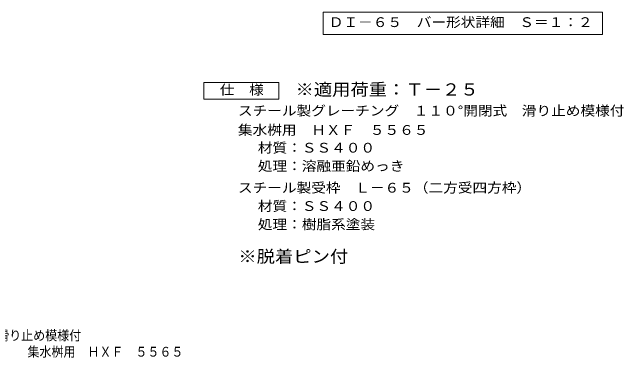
# Model space of a CAD drawing. Units: millimetres on the paper, enlarged 6 times, with parts at other scales. Extents: x -1120 to 1035, y -823 to 789.
# Drawn here: x -67 to 1035, y -823 to -201 of the extents above; entities that cross this region are included whole.
import ezdxf
from ezdxf.enums import TextEntityAlignment as Align

# ---------------------------------------------------------------- set-up
doc = ezdxf.new("R2010")
doc.units = ezdxf.units.MM
doc.header["$LTSCALE"] = 6
doc.layers.add('D-0_通り芯', color=3, linetype='Continuous', lineweight=9)
doc.layers.add('F-4_F-4ﾚｲﾔ', color=2, linetype='Continuous', lineweight=9)
doc.layers.add('F-5_F-5ﾚｲﾔ', color=2, linetype='Continuous')
doc.styles.add('ＭＳ ゴシック', font='')
doc.styles.get('ＭＳ ゴシック').set_extended_font_data('MS Gothic')

msp = doc.modelspace()

# ---------------------------------------------------------------- linework, layer by layer
at = {"layer": 'D-0_通り芯', "color": 7}
msp.add_lwpolyline([(493.807, -200.592), (493.807, -240.463), (996.792, -240.463), (996.792, -200.592)], close=True, dxfattribs=at)
at = {"layer": 'F-4_F-4ﾚｲﾔ'}
msp.add_lwpolyline([(278.814, -357.189), (278.814, -327.189), (413.814, -327.189), (413.814, -357.189)], close=True, dxfattribs=at)

# ---------------------------------------------------------------- texts
at = {"layer": 'D-0_通り芯', "color": 2, "style": 'ＭＳ ゴシック', "width": 1.1}
msp.add_text('ＤＩ－６５\u3000バー形状詳細\u3000Ｓ＝１：２', height=17.6, dxfattribs=at).set_placement((503.8, -232.527), align=Align.BOTTOM_LEFT)
at = {"layer": 'F-4_F-4ﾚｲﾔ', "style": 'ＭＳ ゴシック', "width": 1.1}
for s, p in [('仕\u3000様', (307.314, -354.19)), ('スチール製グレーチング\u3000１１０°開閉式\u3000滑り止め模様付', (340.068, -391.942)), ('集水桝用\u3000ＨＸＦ\u3000５５６５', (340.068, -426.629)), ('材質：ＳＳ４００', (375.895, -458.611)), ('処理：溶融亜鉛めっき', (375.895, -491.612)), ('スチール製受枠\u3000Ｌ－６５（二方受四方枠）', (340.069, -530.612)), ('材質：ＳＳ４００', (375.895, -563.612)), ('処理：樹脂系塗装', (375.895, -596.612))]:
    msp.add_text(s, height=17.6, dxfattribs=at).set_placement(p, align=Align.BOTTOM_LEFT)
at = {"layer": 'F-4_F-4ﾚｲﾔ', "color": 3, "style": 'ＭＳ ゴシック', "width": 1.1}
msp.add_text('※脱着ピン付', height=21.99, dxfattribs=at).set_placement((340.825, -657.826), align=Align.BOTTOM_LEFT)
at = {"layer": 'F-5_F-5ﾚｲﾔ', "color": 3, "style": 'ＭＳ ゴシック', "width": 1.1}
msp.add_text('※適用荷重：Ｔ－２５', height=21.99, dxfattribs=at).set_placement((443.814, -357.189), align=Align.BOTTOM_LEFT)
at = {"layer": 'F-5_F-5ﾚｲﾔ', "style": 'ＭＳ ゴシック', "width": 0.9}
for s, p in [('スチール製グレーチング\u3000１１０°開閉式\u3000滑り止め模様付', (-512.046, -796.524)), ('集水桝用\u3000ＨＸＦ\u3000５５６５', (-39.071, -825.907))]:
    msp.add_text(s, height=17.6, dxfattribs=at).set_placement(p, align=Align.BOTTOM_LEFT)

doc.saveas('drawing.dxf')
